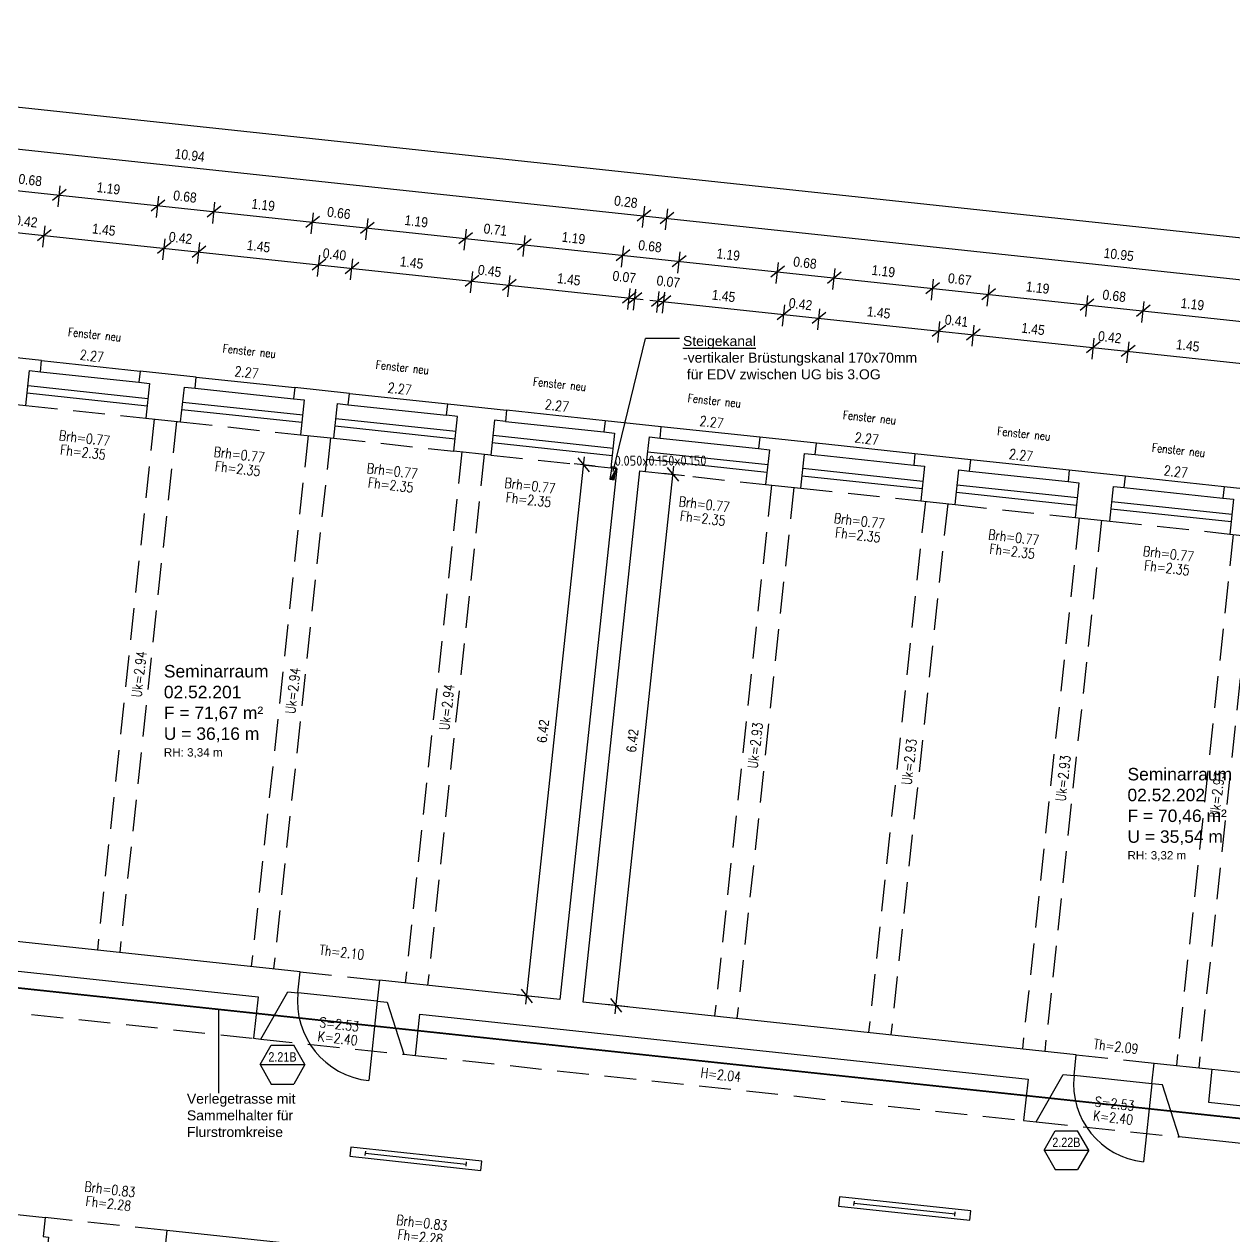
# Model space of a CAD drawing. Header units: metres. Extents: x 374 to 510, y -373 to -311.
# Drawn here: x 427.78 to 442.31, y -335.56 to -321 of the extents above; entities that cross this region are included whole.
import ezdxf
from ezdxf.enums import TextEntityAlignment as Align

# ---------------------------------------------------------------- set-up
doc = ezdxf.new("R2010")
doc.units = ezdxf.units.M
doc.header["$LTSCALE"] = 0.03
for name, pattern in [('AUSGEZOGEN', [0]), ('GESTRICHELT', [9, 6, -3]), ('STRICHLINIE', [19.05, 12.7, -6.35])]:
    doc.linetypes.add(name, pattern=pattern)
doc.layers.get('0').update_dxf_attribs({"linetype": 'CONTINUOUS'})
for name, color, linetype in [('A_ansicht', 9, 'CONTINUOUS'), ('A_bemaßung', 2, 'CONTINUOUS'), ('A_Elektro', 1, 'CONTINUOUS'), ('A_fenster', 7, 'CONTINUOUS'), ('A_höhen', 3, 'CONTINUOUS'), ('A_NR_TÜR', 1, 'CONTINUOUS'), ('A_räume', 5, 'CONTINUOUS'), ('A_text', 5, 'CONTINUOUS'), ('A_Tuernummern', 1, 'CONTINUOUS'), ('A_TXT-TUER', 1, 'CONTINUOUS'), ('A_türen', 9, 'CONTINUOUS'), ('A_verdeckt', 8, 'STRICHLINIE'), ('A_wände', 4, 'CONTINUOUS'), ('E__DURCHBR', 2, 'CONTINUOUS'), ('E__LEUCHTEN', 6, 'AUSGEZOGEN'), ('E__VERSYS', 2, 'AUSGEZOGEN')]:
    doc.layers.add(name, color=color, linetype=linetype)
doc.styles.add('arial-n', font='ARIALN.TTF')
doc.styles.add('BOLDSIMP_FNT', font='TXT', dxfattribs={"height": 1})
doc.styles.add('ISO9', font='iso8.shx', dxfattribs={"height": 0.12})
doc.styles.add('NORM', font='simplex.shx', dxfattribs={"width": 0.7, "bigfont": 'bigfont.shx'})
doc.styles.add('PITSIMP8', font='PITSIMP8.SHX')
doc.styles.add('SIMPLEX', font='simplex.shx', dxfattribs={"width": 0.8, "height": 0.1})
doc.styles.get("Standard").update_dxf_attribs({"font": 'ARIAL.TTF', "height": 1})

# ---------------------------------------------------------------- blocks, each defined once
blk = doc.blocks.new('SLASH1')
at = {"layer": 'A_bemaßung', "color": 2, "linetype": 'Continuous'}
for p, q in [((0.07663, 0.07663), (-0.07319, -0.07319)), ((0, -0.14068), (0, 0.11466))]:
    blk.add_line(p, q, dxfattribs=at)
blk = doc.blocks.new('Tür-Nr')
at = {"layer": 'A_NR_TÜR'}
for p, q in [((-0.057, -108.865), (0.077, -108.632)), ((0.077, -108.632), (0.347, -108.632)), ((0.481, -108.865), (0.347, -108.632)), ((-0.057, -108.865), (0.481, -108.865)), ((-0.057, -108.865), (0.077, -109.098)), ((0.481, -108.865), (0.347, -109.098)), ((0.077, -109.098), (0.347, -109.098))]:
    blk.add_line(p, q, dxfattribs=at)
at = {"layer": 'A_TXT-TUER', "style": 'arial-n', "flags": 4}
blk.add_attdef('TÜR-NR.', text='', height=0.113, dxfattribs=at).set_placement((0.211, -108.772), align=Align.MIDDLE_CENTER)
at = {"layer": 'A_TXT-TUER', "style": 'NORM', "width": 0.7}
for tag, flags, p in [('BRANDSCHUTZ', 4, (0.229, -108.981)), ('DIN', 5, (0.214, -109.198)), ('ABMESSUNG', 5, (0.214, -109.333)), ('MATERIAL', 5, (0.214, -109.467)), ('WANDART', 5, (0.214, -109.601)), ('ZARGE', 5, (0.214, -109.736)), ('BESCHLÄGE', 5, (0.214, -110.005)), ('SCHLOSS', 5, (0.214, -109.87)), ('SONSTIGES', 5, (0.214, -110.139))]:
    blk.add_attdef(tag, text='', height=0.0784, dxfattribs=dict(at, flags=flags)).set_placement(p, align=Align.MIDDLE_CENTER)
blk = doc.blocks.new('Deckendurchbruch')
for p, q in [((1, 1), (0, 1)), ((0, 1), (0, 0)), ((1, 0), (1, 1)), ((0, 0), (1, 0))]:
    blk.add_line(p, q)
blk.add_solid([(0, 0), (1, 1), (0, 1)])
blk = doc.blocks.new('A$C323A5F6B')
at = {"layer": 'E__DURCHBR', "color": 2, "linetype": 'Continuous', "ltscale": 5}
ref = blk.add_blockref('Deckendurchbruch', (36.728, 21.641), dxfattribs=dict(at, xscale=0.05300000142002857, yscale=0.1499999999999773, zscale=1.1, rotation=171.2059939424837))
ref.add_attrib('EC_DIM', '0.050x0.150x0.150', (36.711, 21.661), dxfattribs={"color": 2, "linetype": 'Continuous', "height": 0.12, "rotation": 0.2029, "style": 'ISO9'})
blk = doc.blocks.new('A$C21574063')
at = {"layer": 'E__VERSYS', "color": 7, "linetype": 'Continuous', "ltscale": 5}
for p in [(36.693, 21.592), (37.49, 23.192)]:
    blk.add_line(p, (37.08, 23.192), dxfattribs=at)
at = {"layer": 'E__VERSYS', "color": 7, "insert": (37.531, 22.699), "char_height": 0.12, "attachment_point": 7}
blk.add_mtext('{\\LSteigekanal\\P}-vertikaler Brüstungskanal 170x70mm \\P für EDV zwischen UG bis 3.OG', dxfattribs=at)
blk = doc.blocks.new('A$C56D64A2A')
at = {"layer": 'E__VERSYS', "color": 7, "linetype": 'Continuous', "ltscale": 5}
blk.add_line((31.955, 14.119), (31.955, 15.126), dxfattribs=at)
at = {"layer": 'E__VERSYS', "color": 3, "linetype": 'GESTRICHELT', "ltscale": 5, "const_width": 0.02}
blk.add_lwpolyline([(20.731, 16.326), (65.675, 11.523)], dxfattribs=at)
at = {"layer": 'E__VERSYS', "color": 7, "insert": (31.57, 14.113), "char_height": 0.12, "attachment_point": 1}
blk.add_mtext('Verlegetrasse mit \\PSammelhalter für \\PFlurstromkreise', dxfattribs=at)
blk = doc.blocks.new('2DEL_458')
for p, q in [((-0.3844, -0.2363), (-0.3844, 0.2363)), ((0.3844, -0.2363), (0.3844, 0.2363)), ((-0.3844, 0), (0.3844, 0))]:
    blk.add_line(p, q)
blk.add_lwpolyline([(-0.5, -0.5), (0.5, -0.5), (0.5, 0.5), (-0.5, 0.5)], close=True)
at = {"style": 'PITSIMP8', "flags": 9}
for tag, p in [('BEZEICHNUNG', (-0.0298, 0.1793)), ('RAUM/GRUPPE', (-0.0298, 0.1593)), ('POS.NR.G-LV', (-0.0298, 0.1393)), ('FABRIKAT', (-0.0298, 0.1193)), ('TYP', (-0.0298, 0.0993)), ('VOLUMENSTROM', (-0.0298, 0.0393)), ('DRUCK/-STUFE', (-0.0298, 0.0193)), ('ANSCHLUSS', (-0.0298, -0.0007)), ('KENNUNG', (-0.0298, 0.0793)), ('LEISTUNG', (-0.0298, 0.0593)), ('TEMPERATUR', (-0.0298, -0.0607)), ('DREHZAHL', (-0.0298, -0.0807)), ('GROESSE', (-0.0298, -0.0207)), ('DN', (-0.0298, -0.0407)), ('SPANNUNG/FREQUENZ', (-0.0298, -0.1207)), ('SCHUTZART', (-0.0298, -0.1007)), ('GEWICHT', (-0.0298, -0.1407)), ('FREI', (-0.0298, -0.1607)), ('FREI', (-0.0298, -0.1807)), ('FREI', (-0.0298, -0.2007))]:
    blk.add_attdef(tag, text='', height=0.01, dxfattribs=at).set_placement(p, align=Align.MIDDLE)

msp = doc.modelspace()

# ---------------------------------------------------------------- linework, layer by layer
at = {"layer": 'A_ansicht', "color": 9, "linetype": 'Continuous'}
for p, q in [((427.98791, -325.04067), (429.17111, -325.16703)), ((429.84724, -325.23924), (431.03042, -325.36563)), ((427.81555, -325.43004), (429.25726, -325.58412)), ((431.68667, -325.43571), (432.86985, -325.56209)), ((429.67488, -325.62875), (431.11657, -325.78284)), ((434.75899, -325.76384), (433.57578, -325.63748)), ((431.51427, -325.82532), (432.95599, -325.97939)), ((436.61835, -325.96244), (435.43516, -325.83605)), ((433.4034, -326.02721), (434.8451, -326.18129)), ((438.4826, -326.16155), (437.29944, -326.03518)), ((435.26274, -326.22593), (436.70444, -326.38001)), ((440.33697, -326.35959), (439.15377, -326.23322)), ((437.127, -326.42518), (438.56872, -326.57922)), ((442.19628, -326.55817), (441.01306, -326.43182)), ((438.98133, -326.62336), (440.42303, -326.77739)), ((440.84062, -326.82203), (442.28234, -326.97611))]:
    msp.add_line(p, q, dxfattribs=at)
at = {"layer": 'A_bemaßung', "linetype": 'Continuous'}
for p, q in [((418.38188, -320.99748), (469.50091, -326.46053)), ((418.34894, -321.49681), (468.74074, -326.88214)), ((418.27561, -321.99183), (469.39466, -327.45486)), ((424.14032, -323.12142), (435.21657, -324.30513)), ((435.29615, -324.31364), (446.38234, -325.4984)), ((433.80819, -332.77847), (434.51165, -326.19593)), ((434.8821, -332.89323), (435.58558, -326.31072))]:
    msp.add_line(p, q, dxfattribs=at)
at = {"layer": 'A_fenster', "color": 10, "linetype": 'Continuous'}
for p, q in [((427.97352, -325.1754), (429.15671, -325.30184)), ((429.83282, -325.37411), (431.01599, -325.50054)), ((431.67222, -325.57067), (432.85542, -325.69711)), ((433.56137, -325.77255), (434.74456, -325.899)), ((435.4207, -325.97127), (436.60388, -326.09771)), ((437.28496, -326.1705), (438.46814, -326.29694)), ((439.13928, -326.36868), (440.32247, -326.49512)), ((440.99859, -326.56737), (442.18178, -326.69382))]:
    msp.add_line(p, q, dxfattribs=at)
at = {"layer": 'A_fenster', "linetype": 'Continuous'}
for p, q in [((427.82512, -325.34055), (429.26683, -325.49464)), ((429.68444, -325.53926), (431.12613, -325.69335)), ((431.52384, -325.73583), (432.96556, -325.88991)), ((433.41296, -325.93772), (434.85468, -326.0918)), ((435.27231, -326.13642), (436.71401, -326.29049)), ((437.13656, -326.33566), (438.57829, -326.48972)), ((438.99088, -326.53384), (440.43259, -326.68793)), ((440.85019, -326.73253), (442.2919, -326.88662))]:
    msp.add_line(p, q, dxfattribs=at)
at = {"layer": 'A_türen', "linetype": 'Continuous'}
for p, q in [((432.02199, -332.74203), (431.06749, -332.63997)), ((432.02199, -332.74203), (431.92005, -333.69575)), ((441.32875, -333.73461), (440.39415, -333.63466)), ((441.32862, -333.73589), (441.22867, -334.67051))]:
    msp.add_line(p, q, dxfattribs=at)
for centre, radius, start, end in [((432.02211, -332.74125), 0.95994, 173.896901, 263.896109), ((441.32863, -333.73589), 0.93994, 173.8971, 263.896485)]:
    msp.add_arc(centre, radius, start, end, dxfattribs=at)
at = {"layer": 'A_verdeckt', "linetype": 'STRICHLINIE'}
for p, q in [((427.79962, -325.57919), (429.24132, -325.7333)), ((429.34077, -325.74389), (428.65855, -332.12752)), ((429.60921, -325.77257), (428.927, -332.15623)), ((429.65893, -325.7779), (431.10062, -325.93197)), ((431.1901, -325.94154), (430.50788, -332.32517)), ((431.45858, -325.97023), (430.77635, -332.35387)), ((431.49834, -325.97447), (432.94006, -326.12856)), ((433.03946, -326.13916), (432.35726, -332.52282)), ((433.30791, -326.16786), (432.62571, -332.5515)), ((433.38746, -326.17637), (434.82918, -326.33043)), ((435.24681, -326.37508), (436.6885, -326.52914)), ((436.7581, -326.53658), (436.07589, -332.92025)), ((437.02655, -326.56528), (436.34435, -332.94893)), ((437.11106, -326.57431), (438.55278, -326.72837)), ((438.60747, -326.73422), (437.92524, -333.11789)), ((438.87591, -326.76292), (438.1937, -333.1466)), ((438.9654, -326.77249), (440.40709, -326.92655)), ((440.45681, -326.93188), (439.77459, -333.31552)), ((440.72527, -326.96056), (440.04305, -333.34424)), ((440.82469, -326.97118), (442.26639, -327.12526)), ((442.30617, -327.1295), (441.62396, -333.51316)), ((442.57461, -327.15819), (441.8924, -333.54186)), ((422.18455, -332.29355), (430.53641, -333.18661)), ((431.09452, -332.38788), (432.04903, -332.48988)), ((430.62093, -333.19564), (432.34099, -333.37957)), ((432.48022, -333.39444), (439.78808, -334.17587)), ((440.42088, -333.38459), (441.35548, -333.48448)), ((442.05135, -333.55883), (443.99031, -333.76605)), ((439.9376, -334.18927), (441.6577, -334.37319)), ((429.49157, -335.49793), (428.02999, -335.34174))]:
    msp.add_line(p, q, dxfattribs=at)
at = {"layer": 'A_wände', "linetype": 'Continuous'}
for points in [[(427.84426, -325.16158), (427.97352, -325.1754), (427.98791, -325.04067), (427.31181, -324.96847), (427.29741, -325.10314), (427.42667, -325.11695), (427.38204, -325.53459), (427.79962, -325.57919), (427.84426, -325.16158)], [(429.15671, -325.30184), (429.28595, -325.31565), (429.24132, -325.7333), (429.65893, -325.7779), (429.70355, -325.36028), (429.83282, -325.37411), (429.84724, -325.23924), (429.17111, -325.16703), (429.15671, -325.30184)], [(431.14526, -325.51436), (431.10062, -325.93197), (431.49834, -325.97447), (431.54296, -325.55684), (431.67222, -325.57067), (431.68667, -325.43571), (431.03042, -325.36563), (431.01599, -325.50054), (431.14526, -325.51436)], [(433.43209, -325.75873), (433.38746, -326.17637), (432.94006, -326.12856), (432.98467, -325.71093), (432.85542, -325.69711), (432.86985, -325.56209), (433.57578, -325.63748), (433.56137, -325.77255), (433.43209, -325.75873)], [(434.82918, -326.33043), (434.89876, -326.33788), (434.21655, -332.72152), (432.04898, -332.48992), (432.02199, -332.74203), (432.14128, -332.75478), (432.34099, -333.37957), (432.48022, -333.39444), (432.53337, -332.89732), (439.84126, -333.67874), (439.78823, -334.17461), (439.9376, -334.18927), (440.26489, -333.62084), (440.39403, -333.63595), (440.42088, -333.38459), (434.49499, -332.75129), (435.17721, -326.36765), (435.24681, -326.37508), (435.29143, -325.95746), (435.4207, -325.97127), (435.43516, -325.83605), (434.75899, -325.76384), (434.74456, -325.899), (434.87379, -325.91281), (434.82918, -326.33043)], [(437.15572, -326.1567), (437.28496, -326.1705), (437.29944, -326.03518), (436.61835, -325.96244), (436.60388, -326.09771), (436.73315, -326.11152), (436.6885, -326.52914), (437.11106, -326.57431), (437.15572, -326.1567)], [(438.46814, -326.29694), (438.59741, -326.31075), (438.55278, -326.72837), (438.9654, -326.77249), (439.01004, -326.35487), (439.13928, -326.36868), (439.15377, -326.23322), (438.4826, -326.16155), (438.46814, -326.29694)], [(440.86932, -326.55357), (440.99859, -326.56737), (441.01306, -326.43182), (440.33697, -326.35959), (440.32247, -326.49512), (440.45173, -326.50893), (440.40709, -326.92655), (440.82469, -326.97118), (440.86932, -326.55357)], [(442.18178, -326.69382), (442.31103, -326.70762), (442.26639, -327.12526), (442.684, -327.16987), (442.72864, -326.75225), (442.85789, -326.76608), (442.87239, -326.63039), (442.19628, -326.55817), (442.18178, -326.69382)], [(422.23766, -331.79639), (430.58963, -332.68895), (430.53641, -333.18661), (430.62093, -333.19564), (430.94815, -332.62721), (431.0674, -332.63995), (431.09452, -332.38788), (423.33916, -331.55907)], [(449.58116, -335.21998), (441.6577, -334.37319), (441.45801, -333.74842), (441.32862, -333.73589), (441.35548, -333.48448), (442.05135, -333.55883), (442.00889, -333.95654), (443.94782, -334.16377)], [(425.65409, -335.31914), (425.71871, -335.32602), (425.74315, -335.09735), (428.02999, -335.34174), (428.00554, -335.57043), (428.07019, -335.57732), (428.05053, -335.76127), (428.12509, -335.76924), (428.10915, -335.91847), (425.5439, -335.64448), (425.55986, -335.49509), (425.63442, -335.50307), (425.65409, -335.31914)], [(431.75398, -335.97101), (431.77841, -335.74232), (429.49157, -335.49793), (429.46714, -335.72663), (429.40251, -335.71972), (429.38287, -335.90366), (429.30827, -335.89571), (429.29235, -336.04484), (431.8576, -336.31883), (431.87352, -336.16984), (431.79895, -336.16187), (431.8186, -335.97794), (431.75398, -335.97101)]]:
    msp.add_lwpolyline(points, dxfattribs=at)

# ---------------------------------------------------------------- block references
at = {"layer": 'A_bemaßung', "color": 7}
for p, rotation in [((428.20037, -323.05247), 353.8999999999999), ((429.38358, -323.17892), 353.8999999999999), ((430.0597, -323.25118), 353.8999999999999), ((431.24288, -323.37762), 353.8999999999999), ((435.22339, -323.30017), 353.8999999999999), ((435.50186, -323.32992), 353.8999999999999), ((428.01799, -323.53582), 353.8999999999999), ((431.8991, -323.44775), 353.8999999999999), ((429.45969, -323.6899), 353.8999999999999), ((433.08229, -323.57419), 353.8999999999999), ((433.78823, -323.64962), 353.8999999999999), ((429.8773, -323.73454), 353.8999999999999), ((434.97142, -323.77608), 353.8999999999999), ((435.64758, -323.84836), 353.8999999999999), ((431.319, -323.8886), 353.8999999999999), ((431.71672, -323.93112), 353.8999999999999), ((436.83077, -323.97478), 353.8999999999999), ((433.15843, -324.08519), 353.8999999999999), ((433.60583, -324.13301), 353.8999999999999), ((437.51184, -324.04758), 353.8999999999999), ((435.04755, -324.28707), 353.8999999999999), ((435.11713, -324.2945), 353.8999999999999), ((438.69501, -324.17403), 353.8999999999999), ((439.36616, -324.24575), 353.8999999999999), ((435.39558, -324.32427), 353.8999999999999), ((435.46519, -324.33171), 353.8999999999999), ((440.54936, -324.37219), 353.8999999999999), ((441.22545, -324.44447), 353.8999999999999), ((436.90687, -324.48578), 353.8999999999999), ((437.32943, -324.53094), 353.8999999999999), ((438.77114, -324.68501), 353.8999999999999), ((439.18377, -324.7291), 353.8999999999999), ((440.62547, -324.88318), 353.8999999999999), ((441.04306, -324.92781), 353.8999999999999), ((434.50102, -326.29536), 83.9), ((435.57495, -326.41015), 83.9), ((433.81881, -332.67903), 83.9), ((434.89271, -332.79381), 83.9)]:
    msp.add_blockref('SLASH1', p, dxfattribs=dict(at, rotation=rotation))
at = {"layer": 'A_Elektro'}
for name in ['A$C21574063', 'A$C323A5F6B', 'A$C56D64A2A']:
    msp.add_blockref(name, (398.16436, -347.96634), dxfattribs=at)
at = {"layer": 'A_Tuernummern'}
ref = msp.add_blockref('Tür-Nr', (430.67117, -224.63859), dxfattribs=at)
ref.add_attrib('TÜR-NR.', '2.21B', dxfattribs={"layer": 'A_TXT-TUER', "height": 0.112896, "style": 'arial-n'}).set_placement((430.88252, -333.41093), align=Align.MIDDLE_CENTER)
ref = msp.add_blockref('Tür-Nr', (440.09086, -225.66596), dxfattribs=at)
ref.add_attrib('TÜR-NR.', '2.22B', dxfattribs={"layer": 'A_TXT-TUER', "height": 0.112896, "style": 'arial-n'}).set_placement((440.30222, -334.4383), align=Align.MIDDLE_CENTER)
at = {"layer": 'E__LEUCHTEN', "color": 7, "linetype": 'Continuous', "ltscale": 5, "xscale": 1.584999999999998, "yscale": 0.1120000000000232, "zscale": 1.585, "rotation": 353.8999905678044}
for p in [(432.48558, -334.63444), (438.35829, -335.23436)]:
    msp.add_blockref('2DEL_458', p, dxfattribs=at)

# ---------------------------------------------------------------- texts
at = {"layer": 'A_bemaßung', "color": 7, "linetype": 'Continuous', "style": 'BOLDSIMP_FNT', "width": 0.9}
for s, rotation, p in [('10.94', 353.3, (429.5778, -322.64654)), ('0.68', 353.3, (427.70146, -322.94888)), ('1.19', 353.3, (428.64132, -323.04932)), ('0.68', 353.3, (429.56077, -323.14757)), ('1.19', 353.3, (430.50063, -323.24803)), ('0.28', 353.3, (434.85812, -323.21084)), ('0.42', 353.3, (427.64833, -323.44603)), ('0.66', 353.3, (431.41012, -323.34521)), ('1.19', 353.3, (432.34005, -323.44458)), ('1.45', 353.3, (428.58563, -323.5462)), ('0.71', 353.3, (433.28971, -323.54609)), ('0.42', 353.3, (429.50761, -323.64474)), ('1.45', 353.3, (430.44494, -323.7449)), ('1.19', 353.3, (434.22917, -323.64647)), ('0.68', 353.3, (435.14862, -323.74475)), ('0.40', 353.3, (431.35698, -323.84238)), ('1.19', 353.3, (436.08851, -323.8452)), ('10.95', 353.3, (440.74117, -323.83956)), ('1.45', 353.3, (432.28437, -323.94149)), ('0.45', 353.3, (433.22124, -324.0416)), ('0.68', 353.3, (437.01043, -323.94371)), ('1.45', 353.3, (434.17347, -324.14336)), ('0.07', 353.3, (434.83922, -324.11395)), ('0.07', 353.3, (435.36835, -324.17049)), ('1.19', 353.3, (437.95276, -324.04441)), ('0.67', 353.3, (438.8697, -324.14241)), ('1.19', 353.3, (439.8071, -324.24259)), ('1.45', 353.3, (436.03281, -324.34208)), ('0.42', 353.3, (436.95727, -324.44087)), ('0.68', 353.3, (440.72653, -324.34085)), ('1.19', 353.3, (441.66638, -324.44129)), ('1.45', 353.3, (437.89708, -324.54131)), ('0.41', 353.3, (438.83193, -324.64122)), ('1.45', 353.3, (439.75141, -324.73949)), ('0.42', 353.3, (440.67337, -324.83801)), ('1.45', 353.3, (441.61069, -324.9382)), ('6.42', 83.3, (434.09272, -329.64552)), ('6.42', 83.3, (435.16663, -329.76031))]:
    msp.add_text(s, height=0.12, rotation=rotation, dxfattribs=at).set_placement(p, align=Align.BOTTOM_LEFT)
at = {"layer": 'A_höhen', "linetype": 'Continuous', "style": 'SIMPLEX', "width": 0.8}
for s, rotation, p in [('2.27', 353.3, (428.59225, -324.98453)), ('2.27', 353.3, (430.45158, -325.18312)), ('2.27', 353.3, (432.29101, -325.37956)), ('2.27', 353.3, (434.18014, -325.58133)), ('2.27', 353.3, (436.0395, -325.77993)), ('Brh=0.77', 353.3, (428.50377, -325.97245)), ('2.27', 353.3, (437.90377, -325.97904)), ('Fh=2.35', 353.3, (428.48569, -326.1415)), ('Brh=0.77', 353.3, (430.36309, -326.17103)), ('2.27', 353.3, (439.75813, -326.17708)), ('Fh=2.35', 353.3, (430.34502, -326.34009)), ('Brh=0.77', 353.3, (432.20252, -326.36749)), ('2.27', 353.3, (441.6174, -326.37565)), ('Fh=2.35', 353.3, (432.18445, -326.53654)), ('Brh=0.77', 353.3, (433.85747, -326.54425)), ('Fh=2.35', 353.3, (433.83938, -326.71331)), ('Brh=0.77', 353.3, (435.95101, -326.76786)), ('Fh=2.35', 353.3, (435.93295, -326.9369)), ('Brh=0.77', 353.3, (437.81529, -326.96696)), ('Fh=2.35', 353.3, (437.7972, -327.13602)), ('Brh=0.77', 353.3, (439.66963, -327.165)), ('Fh=2.35', 353.3, (439.65156, -327.33406)), ('Brh=0.77', 353.3, (441.52891, -327.36358)), ('Fh=2.35', 353.3, (441.51086, -327.53264)), ('Uk=2.94', 83.3, (429.15887, -328.81091)), ('Uk=2.94', 83.3, (431.00824, -329.00855)), ('Uk=2.94', 83.3, (432.85759, -329.20618)), ('Uk=2.93', 83.3, (436.56361, -329.6661)), ('Uk=2.93', 83.3, (438.41297, -329.86374)), ('Uk=2.93', 83.3, (440.26233, -330.06139)), ('Uk=2.93', 83.3, (442.11168, -330.25902)), ('Th=2.10', 353.3, (431.5971, -332.1532)), ('S=2.53', 353.3, (431.56481, -333.01885)), ('K=2.40', 353.3, (431.54676, -333.18789)), ('Th=2.09', 353.3, (440.89933, -333.28556)), ('H=2.04', 353.3, (436.15116, -333.62607)), ('S=2.53', 353.3, (440.88225, -333.97246)), ('K=2.40', 353.3, (440.86418, -334.1415)), ('Brh=0.83', 353.3, (428.8092, -335.00357)), ('Fh=2.28', 353.3, (428.79117, -335.1726)), ('Brh=0.83', 353.3, (432.55763, -335.40416)), ('Fh=2.28', 353.3, (432.53959, -335.57318))]:
    msp.add_text(s, height=0.12, rotation=rotation, dxfattribs=at).set_placement(p, align=Align.MIDDLE_CENTER)
at = {"layer": 'A_räume', "linetype": 'Continuous', "char_height": 0.15, "width": 6.6459, "attachment_point": 1}
for s, insert in [('Seminarraum\\P02.52.201\\PF = 71,67 m²\\PU = 36,16 m\\P\\H0.1;RH: 3,34 m', (429.45731, -328.69958)), ('Seminarraum\\P02.52.202\\PF = 70,46 m²\\PU = 35,54 m\\P\\H0.1;RH: 3,32 m', (441.0364, -329.937))]:
    msp.add_mtext(s, dxfattribs=dict(at, insert=insert))
at = {"layer": 'A_text', "linetype": 'Continuous', "char_height": 0.1, "width": 1, "attachment_point": 1, "rotation": 354, "style": 'SIMPLEX'}
for insert in [(428.31198, -324.64492), (430.17131, -324.84347), (432.01074, -325.03994), (433.89985, -325.24171), (435.75923, -325.44028), (437.62315, -325.64273), (439.47784, -325.83745), (441.33725, -326.03496)]:
    msp.add_mtext('{\\Fsimplex.shx;Fenster neu}', dxfattribs=dict(at, insert=insert))

doc.saveas('drawing.dxf')
